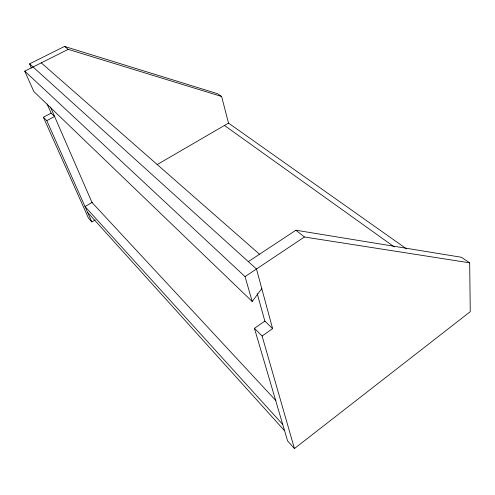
<?xml version="1.0" encoding="UTF-8"?>
<svg xmlns="http://www.w3.org/2000/svg" width="495" height="495" viewBox="0 0 495 495"><rect width="100%" height="100%" fill="white"/><g stroke="black" fill="none" stroke-linecap="round" stroke-linejoin="round"><path stroke-width="0.74" d="M228.535 123.199L221.624 96.482L68.211 49.358L24.75 71.132L33.827 91.532L252.184 301.467L261.793 288.665M294.432 448.569L262.109 336.031L272.609 328.624L264.856 321.082L254.442 328.358L287.564 440.884L294.432 448.569L470.25 311.689L469.675 262.833L461.359 257.258L295.874 230.218L248.329 261.638M252.184 301.467L245.05 276.625L304.406 236.994L469.675 262.833M43.374 117.235L46.784 120.644L54.592 116.511L51.127 113.145L43.374 117.235L88.481 218.153L91.866 221.939L95.182 219.978M92.355 202.282L85.016 206.545L282.738 424.487M157.07 164.643L228.511 123.1L406.488 248.861M31.426 68.081L29.582 63.855L64.523 46.431L217.429 93.673L221.624 96.482M224.458 125.452L394.224 246.881M64.523 46.431L68.211 49.358M295.874 230.218L304.406 236.994M41.258 62.865L259.516 254.244M29.582 63.855L256.472 268.995L272.609 328.624M24.75 71.132L245.05 276.625M254.442 328.358L262.109 336.031M275.944 400.672L92.002 202.486L50.484 107.069M87.615 212.38L284.576 430.737M46.784 120.644L91.866 221.939M47.124 103.987L51.127 113.145M257.214 293.591L264.905 321.267"/></g></svg>
